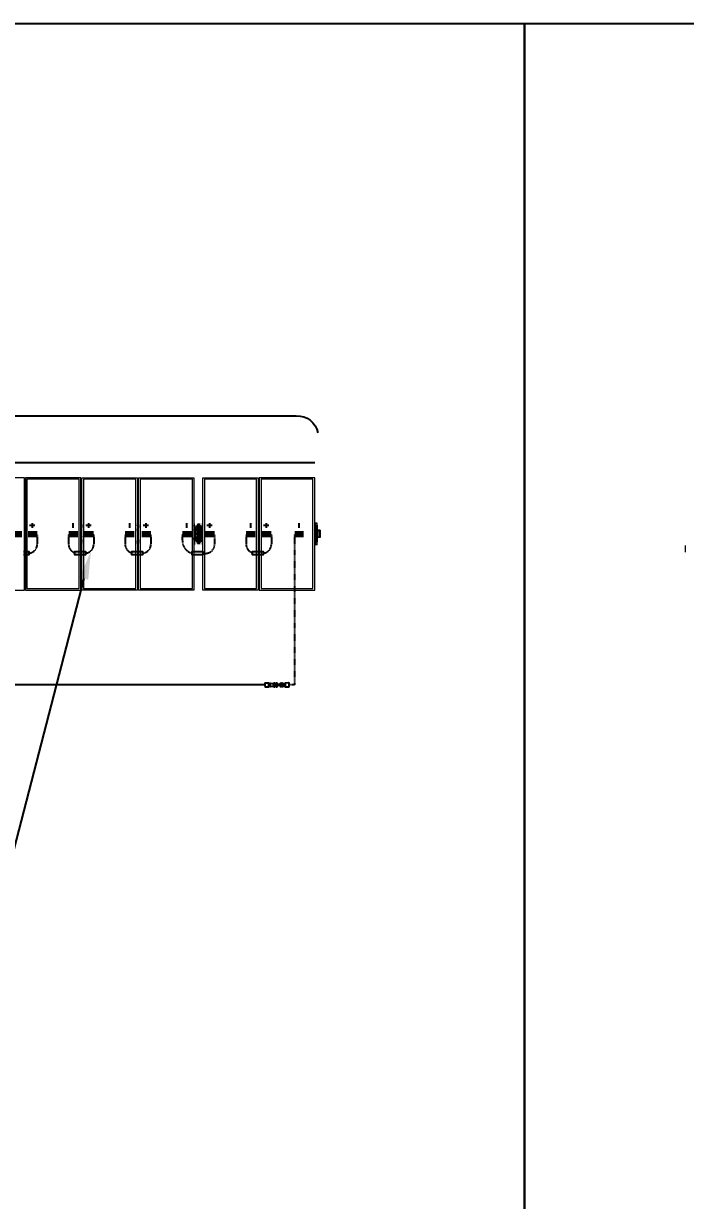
# Model space of a CAD drawing. Header units: feet. Extents: x -12372 to 90117, y -14865 to 4121.
# Drawn here: x 3699 to 4232, y 3173 to 4121 of the extents above; entities that cross this region are included whole.
import ezdxf
from ezdxf import colors
from ezdxf.entities.mleader import LeaderData, LeaderLine
from ezdxf.lldxf.tags import DXFTag
from ezdxf.math import Vec2, Vec3

# ---------------------------------------------------------------- set-up
doc = ezdxf.new("R2010")
doc.units = ezdxf.units.FT
doc.header["$MEASUREMENT"] = 0
doc.linetypes.add('HIDDEN', pattern=[0.375, 0.25, -0.125])
for name, color, linetype in [('E-DC HARNESS-NEG', 170, 'DC HARNESS CABLE'), ('E-HARN-COMP', 8, 'Continuous'), ('E-TRNK-CABL-NEG', 6, 'HIDDEN'), ('E-TRUNK-CABLE-POS', 6, 'HIDDEN'), ('G-ANNO-TEXT', 1, 'Continuous'), ('Polarity-Text', 7, 'Continuous')]:
    doc.layers.add(name, color=color, linetype=linetype)
doc.styles.add('NEI-A', font='arial.ttf')
doc.styles.get("Standard").update_dxf_attribs({"font": 'arial.ttf'})
tags = doc.linetypes.add('DC HARNESS CABLE', pattern='A,0.5,-0.2,["DH",Standard,S=0.1,R=0,X=-0.1,Y=-0.05],-0.2', length=0.9).pattern_tags.tags
tags[6] = DXFTag(74, 10)

# ---------------------------------------------------------------- blocks, each defined once
blk = doc.blocks.new('A$C4742fff2')
at = {"lineweight": 5}
for points in [[(18.2809, 0), (18.5126, 0), (18.5126, 0.4666), (18.2809, 0.4666)], [(18.5159, 0), (18.7459, 0), (18.7459, 0.4666), (18.5159, 0.4666)], [(18.7392, 0.0067), (18.7392, 0.46), (18.5226, 0.46), (18.5226, 0.0067)], [(18.9809, 0), (18.7509, 0), (18.7509, 0.4666), (18.9809, 0.4666)], [(18.9742, 0.0067), (18.9742, 0.46), (18.7576, 0.46), (18.7576, 0.0067)], [(19.2159, 0.4666), (19.2159, 0), (18.9859, 0), (18.9859, 0.4666)], [(19.2092, 0.46), (18.9926, 0.46), (18.9926, 0.0067), (19.2092, 0.0067)], [(19.2525, 0.4666), (19.4825, 0.4666), (19.4825, 0), (19.2525, 0)], [(19.2592, 0.46), (19.2592, 0.0067), (19.4759, 0.0067), (19.4759, 0.46)], [(19.7175, 0.4666), (19.4859, 0.4666), (19.4859, 0), (19.7175, 0)], [(19.4942, 0.46), (19.4942, 0.0067), (19.7092, 0.0067), (19.7092, 0.46)], [(19.2192, 0.25), (19.2176, 0.2483), (19.2192, 0.2467), (19.2209, 0.2483)], [(19.2209, 0.2483), (19.2192, 0.2483)], [(19.2209, 0.2483), (19.2192, 0.2483)], [(19.2209, 0.2467), (19.2209, 0.2483), (19.2209, 0.2467), (19.2192, 0.2467)], [(19.2276, 0.2683), (19.2309, 0.2683), (19.2309, 0.26), (19.2276, 0.26)], [(19.2276, 0.2567), (19.2276, 0.2517), (19.2292, 0.2517), (19.2292, 0.25), (19.2292, 0.255)], [(19.2292, 0.2483), (19.2309, 0.2483)], [(19.2292, 0.2483), (19.2309, 0.2483)], [(19.2309, 0.2717), (19.2326, 0.2717), (19.2309, 0.2733), (19.2326, 0.2733), (19.2309, 0.2733)], [(19.2342, 0.2483), (19.2342, 0.2183), (19.2309, 0.2183), (19.2309, 0.2483)], [(19.2359, 0.2683), (19.2359, 0.2483), (19.2342, 0.2483), (19.2342, 0.2683)], [(19.2359, 0.2183), (19.2359, 0.2483), (19.2392, 0.2483), (19.2392, 0.2183)], [(19.2409, 0.2733), (19.2392, 0.2733), (19.2376, 0.2717), (19.2392, 0.2717), (19.2392, 0.2733)], [(19.2392, 0.2483), (19.2409, 0.2483), (19.2426, 0.2483), (19.2442, 0.2483)], [(19.2426, 0.2683), (19.2426, 0.26), (19.2409, 0.26), (19.2409, 0.2683)], [(19.2426, 0.2517), (19.2409, 0.25), (19.2409, 0.255), (19.2426, 0.2567)], [(19.2426, 0.2483), (19.2409, 0.2483)], [(19.2476, 0.25), (19.2459, 0.2483), (19.2476, 0.2467), (19.2492, 0.2483)], [(19.2492, 0.2483), (19.2476, 0.2483)], [(19.2492, 0.2483), (19.2476, 0.2483)], [(19.7242, 0.25), (19.7225, 0.25)], [(18.5142, 0.235), (18.5126, 0.235), (18.5126, 0.2317), (18.5159, 0.2317), (18.5159, 0.2333), (18.5159, 0.235)], [(18.7492, 0.235), (18.7476, 0.235), (18.7476, 0.2317), (18.7509, 0.2317), (18.7509, 0.2333), (18.7509, 0.235)], [(18.9842, 0.235), (18.9826, 0.235), (18.9826, 0.2317), (18.9842, 0.2317), (18.9859, 0.2333), (18.9859, 0.235)], [(19.2176, 0.2317), (19.2159, 0.2317)], [(19.2192, 0.2217), (19.2176, 0.22), (19.2192, 0.2183), (19.2209, 0.22)], [(19.2359, 0.1967), (19.2342, 0.1967)], [(19.2376, 0.1967), (19.2359, 0.1967)], [(19.2392, 0.2267), (19.2392, 0.23)], [(19.2426, 0.2083), (19.2426, 0.21), (19.2426, 0.2117), (19.2409, 0.2117), (19.2409, 0.2083)], [(19.2476, 0.2217), (19.2459, 0.22), (19.2476, 0.2183), (19.2492, 0.22)], [(19.2525, 0.2117), (19.2509, 0.2117), (19.2492, 0.2133), (19.2492, 0.215), (19.2509, 0.215), (19.2509, 0.2133)], [(19.2525, 0.2317), (19.2509, 0.2317)], [(19.7225, 0.2217), (19.7209, 0.2217)], [(19.7225, 0.2217), (19.7209, 0.2217)], [(19.7259, 0.2317), (19.7242, 0.2317), (19.7242, 0.2217), (19.7259, 0.2217)]]:
    blk.add_lwpolyline(points, close=True, dxfattribs=at)
for points in [[(18.5159, 0.2783), (18.5126, 0.2783)], [(18.5142, 0.255), (18.5126, 0.255), (18.5126, 0.265), (18.5142, 0.275), (18.5159, 0.275), (18.5142, 0.275), (18.5142, 0.2733), (18.5126, 0.2717), (18.5126, 0.27)], [(18.5142, 0.2483), (18.5126, 0.2483), (18.5126, 0.255)], [(18.5159, 0.2483), (18.5126, 0.2483)], [(18.5159, 0.2467), (18.5126, 0.2467), (18.5142, 0.2467)], [(18.5126, 0.2467), (18.5126, 0.245), (18.5159, 0.245)], [(18.5142, 0.27), (18.5142, 0.2733)], [(18.7509, 0.2783), (18.7459, 0.2783)], [(18.7459, 0.255), (18.7476, 0.255), (18.7476, 0.265), (18.7492, 0.275)], [(18.7492, 0.2483), (18.7476, 0.2483), (18.7459, 0.2483), (18.7476, 0.25), (18.7476, 0.255)], [(18.7509, 0.2483), (18.7459, 0.2483)], [(18.7509, 0.2467), (18.7476, 0.2467), (18.7459, 0.2467)], [(18.7509, 0.245), (18.7476, 0.245), (18.7459, 0.245)], [(18.7476, 0.27), (18.7476, 0.2733), (18.7492, 0.275), (18.7509, 0.275)], [(18.7476, 0.245), (18.7476, 0.2467)], [(18.7492, 0.27), (18.7492, 0.2733)], [(18.9859, 0.2783), (18.9809, 0.2783)], [(18.9826, 0.255), (18.9809, 0.255), (18.9826, 0.2567), (18.9826, 0.265), (18.9842, 0.275), (18.9859, 0.275), (18.9842, 0.275), (18.9826, 0.275), (18.9826, 0.2717), (18.9809, 0.27)], [(18.9826, 0.2483), (18.9809, 0.2483), (18.9809, 0.255)], [(18.9859, 0.2483), (18.9809, 0.2483)], [(18.9859, 0.2467), (18.9809, 0.2467), (18.9826, 0.2467)], [(18.9859, 0.245), (18.9826, 0.245), (18.9809, 0.245), (18.9809, 0.2467)], [(18.9842, 0.27), (18.9842, 0.2733)], [(19.2142, 0.255), (19.2142, 0.255)], [(19.2176, 0.265), (19.2159, 0.2667), (19.2176, 0.2667), (19.2176, 0.27), (19.2176, 0.2767), (19.2159, 0.2767)], [(19.2392, 0.2483), (19.2392, 0.2683), (19.2359, 0.2683), (19.2359, 0.2483), (19.2359, 0.2183), (19.2342, 0.2183), (19.2342, 0.1983), (19.2309, 0.1983), (19.2309, 0.2183), (19.2292, 0.2183), (19.2309, 0.2183), (19.2292, 0.2183), (19.2309, 0.2183), (19.2292, 0.2183), (19.2292, 0.22), (19.2309, 0.22), (19.2226, 0.22), (19.2209, 0.22), (19.2192, 0.22), (19.2192, 0.2183), (19.2209, 0.2183), (19.2209, 0.22), (19.2192, 0.22), (19.2209, 0.22), (19.2192, 0.22), (19.2209, 0.22), (19.2192, 0.22), (19.2209, 0.22), (19.2192, 0.22), (19.2209, 0.22), (19.2192, 0.22), (19.2192, 0.2217), (19.2209, 0.22), (19.2209, 0.2183), (19.2192, 0.2183), (19.2176, 0.2183), (19.2176, 0.22), (19.2159, 0.22)], [(19.2176, 0.25), (19.2176, 0.2517), (19.2176, 0.255), (19.2209, 0.255), (19.2159, 0.265), (19.2176, 0.265), (19.2176, 0.2667), (19.2226, 0.2567), (19.2209, 0.255), (19.2226, 0.255), (19.2226, 0.2517), (19.2209, 0.2517), (19.2209, 0.255), (19.2226, 0.255), (19.2242, 0.255), (19.2242, 0.2533), (19.2259, 0.2517), (19.2276, 0.2517), (19.2292, 0.25), (19.2276, 0.2517), (19.2292, 0.25), (19.2292, 0.2517)], [(19.2159, 0.2567), (19.2159, 0.255), (19.2159, 0.2533), (19.2176, 0.2517), (19.2209, 0.2517), (19.2226, 0.2517), (19.2226, 0.215), (19.2209, 0.215), (19.2176, 0.215), (19.2176, 0.2117), (19.2209, 0.2117), (19.2159, 0.2017), (19.2176, 0.2017), (19.2176, 0.2), (19.2192, 0.2), (19.2192, 0.2033)], [(19.2176, 0.255), (19.2159, 0.255)], [(19.2159, 0.25), (19.2159, 0.2517)], [(19.2226, 0.2483), (19.2209, 0.2483), (19.2192, 0.2483), (19.2192, 0.2467), (19.2176, 0.2467), (19.2159, 0.2467)], [(19.2159, 0.2467), (19.2176, 0.2467), (19.2159, 0.2467)], [(19.2176, 0.27), (19.2176, 0.27)], [(19.2209, 0.2667), (19.2192, 0.2667), (19.2192, 0.2633), (19.2192, 0.265), (19.2192, 0.2683), (19.2176, 0.2683)], [(19.2176, 0.25), (19.2176, 0.2483)], [(19.2176, 0.25), (19.2176, 0.25)], [(19.2192, 0.25), (19.2176, 0.25)], [(19.2192, 0.2167), (19.2176, 0.2167), (19.2176, 0.25), (19.2192, 0.25)], [(19.2176, 0.2483), (19.2176, 0.2467)], [(19.2176, 0.2483), (19.2176, 0.2483)], [(19.2176, 0.2467), (19.2176, 0.2467)], [(19.2192, 0.2633), (19.2259, 0.2583)], [(19.2192, 0.2483), (19.2192, 0.25), (19.2209, 0.2483)], [(19.2192, 0.25), (19.2192, 0.25)], [(19.2209, 0.25), (19.2192, 0.25)], [(19.2192, 0.2483), (19.2209, 0.2483)], [(19.2192, 0.2483), (19.2209, 0.2483)], [(19.2192, 0.2483), (19.2209, 0.2483)], [(19.2192, 0.2483), (19.2209, 0.2483)], [(19.2192, 0.2483), (19.2209, 0.2483)], [(19.2192, 0.2467), (19.2192, 0.2467)], [(19.2209, 0.26), (19.2259, 0.255)], [(19.2209, 0.25), (19.2209, 0.25)], [(19.2209, 0.2483), (19.2209, 0.25)], [(19.2209, 0.2483), (19.2209, 0.2483)], [(19.2209, 0.2467), (19.2209, 0.2467)], [(19.2259, 0.2533), (19.2226, 0.2567), (19.2226, 0.255)], [(19.2309, 0.2467), (19.2226, 0.2467)], [(19.2276, 0.2683), (19.2259, 0.2617), (19.2259, 0.2517), (19.2276, 0.2517), (19.2276, 0.2533)], [(19.2259, 0.2617), (19.2259, 0.2517)], [(19.2276, 0.2617), (19.2276, 0.2617)], [(19.2276, 0.2583), (19.2276, 0.26)], [(19.2292, 0.2683), (19.2292, 0.2683)], [(19.2292, 0.2567), (19.2292, 0.26)], [(19.2292, 0.2483), (19.2309, 0.2483)], [(19.2292, 0.2483), (19.2309, 0.2483)], [(19.2392, 0.2733), (19.2326, 0.2733), (19.2309, 0.2733), (19.2309, 0.2717), (19.2309, 0.2683), (19.2326, 0.2683)], [(19.2309, 0.2617), (19.2309, 0.2717), (19.2326, 0.2717), (19.2342, 0.2717), (19.2326, 0.2717), (19.2342, 0.2717), (19.2359, 0.2717), (19.2376, 0.2717), (19.2359, 0.2717)], [(19.2342, 0.2717), (19.2326, 0.2717), (19.2342, 0.2717), (19.2342, 0.2683), (19.2309, 0.2683), (19.2309, 0.2483)], [(19.2309, 0.2717), (19.2309, 0.27), (19.2326, 0.27)], [(19.2309, 0.2633), (19.2326, 0.2633)], [(19.2309, 0.2367), (19.2326, 0.2367), (19.2309, 0.2367), (19.2326, 0.2367), (19.2309, 0.2367), (19.2309, 0.24), (19.2309, 0.2617), (19.2326, 0.2617)], [(19.2376, 0.2683), (19.2359, 0.2683), (19.2359, 0.27), (19.2342, 0.27), (19.2359, 0.27), (19.2376, 0.27), (19.2359, 0.27), (19.2376, 0.27), (19.2359, 0.27)], [(19.2359, 0.2683), (19.2359, 0.2717), (19.2376, 0.2717), (19.2392, 0.2717), (19.2392, 0.27), (19.2409, 0.27)], [(19.2359, 0.2483), (19.2376, 0.2483)], [(19.2409, 0.2733), (19.2392, 0.2733), (19.2392, 0.2717), (19.2409, 0.2717)], [(19.2392, 0.2617), (19.2392, 0.2717), (19.2392, 0.27), (19.2392, 0.2683), (19.2409, 0.2683)], [(19.2392, 0.2633), (19.2409, 0.2633)], [(19.2392, 0.2367), (19.2409, 0.2367), (19.2392, 0.2367), (19.2409, 0.2367), (19.2392, 0.2367), (19.2392, 0.24), (19.2392, 0.2617), (19.2409, 0.2617)], [(19.2442, 0.2467), (19.2392, 0.2467)], [(19.2409, 0.26), (19.2409, 0.2567)], [(19.2409, 0.2517), (19.2409, 0.25), (19.2426, 0.2517), (19.2409, 0.25), (19.2426, 0.2517)], [(19.2426, 0.2467), (19.2409, 0.245)], [(19.2426, 0.2683), (19.2426, 0.2683)], [(19.2426, 0.2683), (19.2442, 0.2617), (19.2442, 0.2517), (19.2442, 0.2533)], [(19.2426, 0.2617), (19.2426, 0.2617)], [(19.2426, 0.26), (19.2426, 0.2583)], [(19.2442, 0.2617), (19.2442, 0.2517), (19.2459, 0.2517)], [(19.2525, 0.19), (19.2509, 0.19), (19.2509, 0.1967), (19.2509, 0.2), (19.2525, 0.2), (19.2509, 0.2017), (19.2492, 0.2), (19.2459, 0.21), (19.2459, 0.2117), (19.2476, 0.2117), (19.2459, 0.2117), (19.2459, 0.215), (19.2492, 0.215), (19.2492, 0.2167), (19.2509, 0.2167), (19.2509, 0.25), (19.2492, 0.25), (19.2492, 0.2517), (19.2509, 0.2517), (19.2509, 0.255), (19.2525, 0.255), (19.2509, 0.255), (19.2492, 0.255), (19.2492, 0.2517), (19.2459, 0.2517), (19.2459, 0.255), (19.2442, 0.255), (19.2442, 0.2517), (19.2459, 0.2517), (19.2442, 0.2517), (19.2442, 0.215), (19.2459, 0.215), (19.2442, 0.215), (19.2442, 0.205)], [(19.2442, 0.2517), (19.2442, 0.2517)], [(19.2459, 0.2567), (19.2459, 0.255), (19.2476, 0.255), (19.2459, 0.255), (19.2459, 0.2567), (19.2492, 0.2667), (19.2509, 0.2667), (19.2509, 0.265), (19.2525, 0.2667), (19.2509, 0.2667), (19.2509, 0.2683), (19.2509, 0.27), (19.2509, 0.2767), (19.2525, 0.2767)], [(19.2459, 0.2517), (19.2459, 0.2517)], [(19.2459, 0.25), (19.2459, 0.2483)], [(19.2459, 0.25), (19.2459, 0.25)], [(19.2476, 0.25), (19.2459, 0.25)], [(19.2476, 0.2483), (19.2459, 0.2483)], [(19.2476, 0.2467), (19.2459, 0.2467), (19.2459, 0.2483)], [(19.2459, 0.2483), (19.2459, 0.2467)], [(19.2459, 0.2483), (19.2459, 0.2483)], [(19.2459, 0.2467), (19.2476, 0.2467)], [(19.2459, 0.2467), (19.2459, 0.2467)], [(19.2509, 0.2567), (19.2509, 0.255), (19.2476, 0.255), (19.2509, 0.265)], [(19.2492, 0.2483), (19.2492, 0.2467), (19.2476, 0.2467), (19.2492, 0.2467), (19.2492, 0.2483), (19.2476, 0.25), (19.2476, 0.2483)], [(19.2492, 0.25), (19.2476, 0.25)], [(19.2476, 0.25), (19.2476, 0.25)], [(19.2476, 0.2483), (19.2492, 0.2483)], [(19.2476, 0.2483), (19.2492, 0.2483)], [(19.2476, 0.2483), (19.2492, 0.2483)], [(19.2476, 0.2483), (19.2492, 0.2483)], [(19.2476, 0.2483), (19.2492, 0.2483)], [(19.2476, 0.2467), (19.2476, 0.2467)], [(19.2492, 0.25), (19.2492, 0.25)], [(19.2492, 0.2483), (19.2492, 0.25)], [(19.2492, 0.2483), (19.2509, 0.2483)], [(19.2492, 0.2483), (19.2492, 0.2483)], [(19.2492, 0.2467), (19.2492, 0.2467)], [(19.2509, 0.27), (19.2509, 0.27)], [(19.2509, 0.2667), (19.2509, 0.2667)], [(19.2509, 0.2517), (19.2509, 0.25)], [(19.2525, 0.2467), (19.2509, 0.2467)], [(19.2525, 0.255), (19.2525, 0.255)], [(19.7275, 0.2767), (19.7275, 0.2783), (19.7175, 0.2783)], [(19.7175, 0.2733), (19.7175, 0.275), (19.7192, 0.275)], [(19.7175, 0.275), (19.7209, 0.255), (19.7192, 0.2717)], [(19.7175, 0.245), (19.7192, 0.245), (19.7209, 0.245), (19.7209, 0.255), (19.7225, 0.25), (19.7225, 0.2483), (19.7242, 0.2467), (19.7242, 0.235), (19.7259, 0.235), (19.7242, 0.235), (19.7242, 0.2317), (19.7225, 0.2317), (19.7225, 0.235), (19.7192, 0.2433)], [(19.7209, 0.255), (19.7209, 0.2483), (19.7192, 0.2483), (19.7175, 0.2483)], [(19.7209, 0.2467), (19.7192, 0.2467), (19.7175, 0.2467)], [(19.7192, 0.2683), (19.7192, 0.27), (19.7192, 0.2717), (19.7209, 0.2717), (19.7225, 0.27), (19.7275, 0.27), (19.7275, 0.2767), (19.7292, 0.2767)], [(19.7275, 0.27), (19.7275, 0.2667), (19.7225, 0.2667), (19.7209, 0.2667), (19.7209, 0.27), (19.7192, 0.2733), (19.7192, 0.27), (19.7225, 0.27)], [(19.7192, 0.2467), (19.7192, 0.245)], [(19.7209, 0.2667), (19.7225, 0.25), (19.7242, 0.25), (19.7225, 0.2667)], [(19.7275, 0.2667), (19.7275, 0.25), (19.7242, 0.25), (19.7259, 0.2483), (19.7259, 0.2467), (19.7242, 0.2467), (19.7259, 0.2467), (19.7242, 0.2467), (19.7209, 0.245), (19.7225, 0.245), (19.7209, 0.245), (19.7225, 0.245), (19.7209, 0.245), (19.7225, 0.245), (19.7209, 0.245), (19.7209, 0.2483), (19.7225, 0.2483)], [(19.7209, 0.2433), (19.7242, 0.235), (19.7242, 0.2317), (19.7259, 0.2317), (19.7259, 0.235), (19.7259, 0.2467)], [(19.7259, 0.275), (19.7242, 0.275)], [(19.7259, 0.2733), (19.7242, 0.2733), (19.7259, 0.2733), (19.7275, 0.2733)], [(19.7275, 0.2467), (19.7259, 0.2467), (19.7275, 0.2467), (19.7275, 0.25)], [(19.7309, 0.2467), (19.7325, 0.2467), (19.7342, 0.2467), (19.7342, 0.245), (19.7342, 0.2467), (19.7342, 0.245), (19.7359, 0.245), (19.7359, 0.2433), (19.7359, 0.245), (19.7342, 0.2467), (19.7325, 0.2467), (19.7309, 0.2467), (19.7325, 0.2467), (19.7309, 0.2467), (19.7275, 0.2467), (19.7275, 0.245), (19.7292, 0.245)], [(19.7292, 0.2217), (19.7275, 0.2217), (19.7275, 0.2233), (19.7292, 0.2233), (19.7292, 0.225), (19.7292, 0.2433), (19.7275, 0.2433), (19.7275, 0.245), (19.7275, 0.22), (19.7275, 0.2167)], [(19.7392, 0.2483), (19.7342, 0.2483), (19.7309, 0.2483), (19.7292, 0.2483), (19.7309, 0.2467), (19.7325, 0.2467), (19.7309, 0.2467), (19.7292, 0.2467), (19.7292, 0.2483)], [(19.7325, 0.245), (19.7325, 0.245)], [(19.7342, 0.245), (19.7359, 0.245)], [(19.7392, 0.22), (19.7392, 0.2467), (19.7409, 0.2467)], [(18.5159, 0.2233), (18.5159, 0.2217), (18.5126, 0.2217), (18.5126, 0.2233), (18.5126, 0.22), (18.5126, 0.2183)], [(18.5159, 0.22), (18.5126, 0.22), (18.5142, 0.22)], [(18.5159, 0.2183), (18.5126, 0.2183), (18.5126, 0.2117), (18.5142, 0.2017), (18.5142, 0.1933), (18.5159, 0.1933)], [(18.5126, 0.1983), (18.5126, 0.195), (18.5142, 0.1933), (18.5142, 0.1917), (18.5142, 0.1933), (18.5142, 0.1967)], [(18.7509, 0.2233), (18.7509, 0.2217), (18.7476, 0.2217), (18.7476, 0.2233), (18.7459, 0.2233)], [(18.7476, 0.2117), (18.7476, 0.2167), (18.7459, 0.2183), (18.7459, 0.22), (18.7476, 0.22), (18.7509, 0.22)], [(18.7509, 0.2183), (18.7476, 0.2183), (18.7459, 0.2183)], [(18.7459, 0.2117), (18.7476, 0.2117), (18.7476, 0.2017), (18.7492, 0.195), (18.7492, 0.1933), (18.7509, 0.1933)], [(18.7476, 0.22), (18.7476, 0.2233), (18.7492, 0.2233)], [(18.7476, 0.1983), (18.7476, 0.1933), (18.7492, 0.1933), (18.7492, 0.1917), (18.7492, 0.1933), (18.7492, 0.1967)], [(18.9859, 0.2233), (18.9842, 0.2217), (18.9826, 0.2217), (18.9826, 0.2233), (18.9809, 0.2233), (18.9809, 0.22), (18.9809, 0.2183), (18.9809, 0.2117), (18.9826, 0.2017), (18.9826, 0.195), (18.9842, 0.1933), (18.9859, 0.1933)], [(18.9859, 0.22), (18.9809, 0.22), (18.9826, 0.22)], [(18.9809, 0.2183), (18.9859, 0.2183)], [(18.9809, 0.1983), (18.9826, 0.195), (18.9826, 0.1933), (18.9842, 0.1933), (18.9842, 0.1917), (18.9859, 0.1917)], [(18.9842, 0.1967), (18.9842, 0.1933), (18.9842, 0.1917)], [(19.2142, 0.2117), (19.2142, 0.2117)], [(19.2176, 0.2367), (19.2159, 0.2367)], [(19.2176, 0.235), (19.2159, 0.235)], [(19.2176, 0.22), (19.2159, 0.22), (19.2176, 0.22)], [(19.2176, 0.2117), (19.2159, 0.2117), (19.2159, 0.215), (19.2176, 0.215), (19.2176, 0.2167)], [(19.2159, 0.215), (19.2159, 0.2167)], [(19.2159, 0.21), (19.2159, 0.2117)], [(19.2176, 0.2017), (19.2159, 0.2), (19.2176, 0.2), (19.2176, 0.1983), (19.2176, 0.1967), (19.2176, 0.19), (19.2159, 0.19)], [(19.2209, 0.22), (19.2209, 0.2217), (19.2192, 0.2217), (19.2176, 0.2217), (19.2176, 0.22)], [(19.2176, 0.2217), (19.2176, 0.2217)], [(19.2176, 0.22), (19.2176, 0.22)], [(19.2176, 0.2183), (19.2176, 0.2183)], [(19.2176, 0.2), (19.2226, 0.21), (19.2226, 0.2117), (19.2209, 0.2117), (19.2209, 0.215), (19.2226, 0.215), (19.2226, 0.2117)], [(19.2176, 0.2), (19.2176, 0.2)], [(19.2176, 0.1967), (19.2176, 0.1967)], [(19.2192, 0.2217), (19.2192, 0.2217)], [(19.2192, 0.2183), (19.2192, 0.2183)], [(19.2192, 0.205), (19.2259, 0.2083)], [(19.2209, 0.2017), (19.2192, 0.2017), (19.2192, 0.2033), (19.2192, 0.2017)], [(19.2209, 0.2217), (19.2209, 0.2217)], [(19.2209, 0.22), (19.2209, 0.22)], [(19.2209, 0.2183), (19.2209, 0.2183)], [(19.2226, 0.21), (19.2226, 0.2117), (19.2209, 0.2117), (19.2226, 0.2117), (19.2259, 0.215), (19.2242, 0.2133), (19.2226, 0.2133)], [(19.2209, 0.215), (19.2209, 0.215)], [(19.2209, 0.2083), (19.2259, 0.2117)], [(19.2309, 0.2383), (19.2309, 0.24), (19.2309, 0.2367), (19.2226, 0.2367)], [(19.2226, 0.235), (19.2242, 0.235), (19.2242, 0.2317), (19.2226, 0.2317), (19.2309, 0.2317), (19.2309, 0.23), (19.2326, 0.23), (19.2309, 0.23), (19.2309, 0.2267), (19.2309, 0.23), (19.2309, 0.2317)], [(19.2226, 0.215), (19.2226, 0.215)], [(19.2276, 0.2133), (19.2276, 0.215), (19.2259, 0.215), (19.2259, 0.205), (19.2276, 0.2), (19.2276, 0.2083)], [(19.2259, 0.205), (19.2259, 0.215)], [(19.2276, 0.21), (19.2276, 0.215), (19.2276, 0.2167), (19.2292, 0.2167), (19.2292, 0.2117)], [(19.2292, 0.215), (19.2292, 0.2167), (19.2276, 0.215), (19.2292, 0.2167), (19.2276, 0.215)], [(19.2292, 0.2083), (19.2292, 0.2117), (19.2276, 0.2117), (19.2276, 0.21), (19.2276, 0.2083), (19.2309, 0.2083), (19.2309, 0.1983), (19.2276, 0.1983)], [(19.2276, 0.205), (19.2276, 0.205)], [(19.2292, 0.2), (19.2292, 0.2)], [(19.2309, 0.2283), (19.2309, 0.2267), (19.2309, 0.205), (19.2326, 0.205)], [(19.2309, 0.205), (19.2309, 0.1967), (19.2309, 0.195), (19.2309, 0.1967), (19.2326, 0.1967), (19.2326, 0.195), (19.2326, 0.1967), (19.2342, 0.1967), (19.2326, 0.1967), (19.2326, 0.195), (19.2342, 0.195)], [(19.2309, 0.2033), (19.2326, 0.2033)], [(19.2326, 0.1983), (19.2309, 0.1983), (19.2309, 0.1967), (19.2309, 0.195), (19.2309, 0.1933), (19.2309, 0.195), (19.2326, 0.195), (19.2309, 0.195), (19.2309, 0.1933), (19.2326, 0.1933), (19.2309, 0.1933), (19.2376, 0.1933), (19.2392, 0.1933)], [(19.2376, 0.1983), (19.2359, 0.1983), (19.2359, 0.2183), (19.2359, 0.2), (19.2342, 0.2)], [(19.2376, 0.2), (19.2359, 0.2), (19.2359, 0.1967), (19.2342, 0.1967)], [(19.2342, 0.1967), (19.2342, 0.1983)], [(19.2342, 0.1967), (19.2359, 0.1967)], [(19.2359, 0.1967), (19.2376, 0.1967), (19.2359, 0.1967), (19.2359, 0.1983), (19.2392, 0.1983), (19.2392, 0.2183)], [(19.2359, 0.1967), (19.2376, 0.1967), (19.2376, 0.195)], [(19.2392, 0.205), (19.2392, 0.1967), (19.2392, 0.195), (19.2392, 0.1933), (19.2392, 0.195), (19.2376, 0.195), (19.2392, 0.195), (19.2392, 0.1933), (19.2409, 0.1933)], [(19.2409, 0.1983), (19.2392, 0.1983), (19.2392, 0.195), (19.2376, 0.195), (19.2392, 0.195), (19.2392, 0.1967), (19.2409, 0.1967)], [(19.2376, 0.1967), (19.2376, 0.195)], [(19.2376, 0.1967), (19.2376, 0.195)], [(19.2442, 0.2367), (19.2392, 0.2367), (19.2392, 0.24), (19.2392, 0.2383)], [(19.2392, 0.2317), (19.2392, 0.23), (19.2409, 0.23), (19.2392, 0.23), (19.2392, 0.2317), (19.2442, 0.2317), (19.2442, 0.235), (19.2459, 0.235)], [(19.2392, 0.2283), (19.2392, 0.2267), (19.2392, 0.205), (19.2409, 0.205)], [(19.2392, 0.22), (19.2442, 0.22), (19.2426, 0.22), (19.2409, 0.2217)], [(19.2442, 0.2183), (19.2392, 0.2183), (19.2409, 0.2183), (19.2426, 0.2183), (19.2409, 0.2183), (19.2426, 0.2183)], [(19.2392, 0.2033), (19.2409, 0.2033)], [(19.2409, 0.2117), (19.2409, 0.2167), (19.2426, 0.2167), (19.2426, 0.21)], [(19.2426, 0.215), (19.2409, 0.2167), (19.2426, 0.215), (19.2409, 0.2167), (19.2409, 0.215)], [(19.2426, 0.1983), (19.2409, 0.1983), (19.2409, 0.2083)], [(19.2426, 0.2083), (19.2426, 0.2), (19.2442, 0.205), (19.2442, 0.215), (19.2442, 0.2133)], [(19.2426, 0.205), (19.2426, 0.205)], [(19.2476, 0.2117), (19.2459, 0.2117), (19.2442, 0.2117), (19.2442, 0.215), (19.2459, 0.215)], [(19.2442, 0.215), (19.2442, 0.215)], [(19.2476, 0.22), (19.2492, 0.22), (19.2492, 0.2217), (19.2476, 0.2217), (19.2459, 0.2217), (19.2459, 0.22), (19.2459, 0.2183), (19.2476, 0.2183), (19.2492, 0.2183), (19.2492, 0.22), (19.2492, 0.2183), (19.2476, 0.2183), (19.2459, 0.2183), (19.2459, 0.22), (19.2476, 0.22), (19.2476, 0.2217), (19.2492, 0.22), (19.2476, 0.22), (19.2492, 0.22), (19.2476, 0.22), (19.2492, 0.22), (19.2476, 0.22), (19.2492, 0.22), (19.2476, 0.22), (19.2492, 0.22), (19.2509, 0.22), (19.2525, 0.22)], [(19.2459, 0.2217), (19.2459, 0.2217)], [(19.2459, 0.22), (19.2459, 0.22)], [(19.2459, 0.2183), (19.2459, 0.2183)], [(19.2459, 0.215), (19.2459, 0.215)], [(19.2459, 0.21), (19.2459, 0.2117)], [(19.2476, 0.2217), (19.2476, 0.2217)], [(19.2476, 0.2183), (19.2476, 0.2183)], [(19.2509, 0.2017), (19.2476, 0.2117), (19.2509, 0.2117), (19.2509, 0.21)], [(19.2492, 0.2217), (19.2492, 0.2217)], [(19.2492, 0.22), (19.2492, 0.22)], [(19.2492, 0.2183), (19.2492, 0.2183)], [(19.2525, 0.2367), (19.2509, 0.2367)], [(19.2525, 0.235), (19.2509, 0.235)], [(19.2509, 0.2167), (19.2509, 0.215)], [(19.2509, 0.2), (19.2509, 0.2)], [(19.2525, 0.2117), (19.2525, 0.2117)], [(19.7175, 0.2317), (19.7192, 0.2317), (19.7192, 0.235), (19.7175, 0.235), (19.7192, 0.235)], [(19.7192, 0.22), (19.7192, 0.2233), (19.7192, 0.2217), (19.7175, 0.2217)], [(19.7275, 0.1983), (19.7275, 0.2), (19.7225, 0.2), (19.7209, 0.2), (19.7225, 0.2167), (19.7242, 0.2167), (19.7225, 0.2167), (19.7209, 0.2117), (19.7209, 0.2183), (19.7209, 0.22), (19.7192, 0.22), (19.7175, 0.22)], [(19.7209, 0.2183), (19.7192, 0.2183), (19.7175, 0.2183)], [(19.7192, 0.195), (19.7209, 0.2117), (19.7175, 0.1933), (19.7192, 0.1933)], [(19.7225, 0.2317), (19.7192, 0.2233), (19.7209, 0.2233), (19.7225, 0.2233)], [(19.7209, 0.2233), (19.7192, 0.2217)], [(19.7192, 0.2), (19.7192, 0.1983), (19.7225, 0.1983)], [(19.7292, 0.19), (19.7275, 0.19), (19.7275, 0.1983), (19.7225, 0.1983), (19.7209, 0.195), (19.7192, 0.195), (19.7192, 0.1983)], [(19.7192, 0.1967), (19.7192, 0.1933), (19.7209, 0.1967)], [(19.7209, 0.22), (19.7209, 0.2217), (19.7209, 0.2233), (19.7242, 0.2317)], [(19.7209, 0.2217), (19.7209, 0.2233)], [(19.7209, 0.2117), (19.7209, 0.2217), (19.7242, 0.2217), (19.7242, 0.22)], [(19.7209, 0.2217), (19.7225, 0.2217)], [(19.7209, 0.2217), (19.7225, 0.2217)], [(19.7209, 0.1983), (19.7209, 0.2017)], [(19.7225, 0.2367), (19.7242, 0.2367)], [(19.7259, 0.2217), (19.7259, 0.22), (19.7242, 0.22), (19.7225, 0.2183), (19.7225, 0.2167), (19.7242, 0.2167), (19.7259, 0.2183), (19.7259, 0.22), (19.7275, 0.22), (19.7309, 0.22), (19.7292, 0.22), (19.7309, 0.22), (19.7325, 0.22), (19.7342, 0.22), (19.7342, 0.2217), (19.7359, 0.2217), (19.7342, 0.2217), (19.7325, 0.2217), (19.7325, 0.22), (19.7309, 0.22), (19.7325, 0.22), (19.7309, 0.22), (19.7325, 0.22), (19.7309, 0.22), (19.7292, 0.22), (19.7309, 0.22), (19.7342, 0.22), (19.7392, 0.22), (19.7409, 0.22)], [(19.7225, 0.2), (19.7242, 0.2167), (19.7275, 0.2167), (19.7275, 0.2)], [(19.7325, 0.2217), (19.7325, 0.2217)], [(19.7342, 0.2217), (19.7359, 0.2217), (19.7359, 0.2233), (19.7359, 0.2283), (19.7375, 0.2283)], [(19.7359, 0.2217), (19.7359, 0.2233), (19.7359, 0.2433), (19.7359, 0.2383)], [(19.7359, 0.2283), (19.7359, 0.2383), (19.7375, 0.2383)], [(18.5159, 0.19), (18.5126, 0.19)], [(18.7509, 0.19), (18.7459, 0.19)], [(18.7492, 0.1917), (18.7509, 0.1917)], [(18.9859, 0.19), (18.9809, 0.19)], [(19.2326, 0.195), (19.2326, 0.195)], [(19.7175, 0.1917), (19.7175, 0.1933), (19.7175, 0.1917), (19.7192, 0.1917)], [(19.7175, 0.19), (19.7275, 0.19)], [(19.7259, 0.1933), (19.7242, 0.1933), (19.7259, 0.1933)], [(19.7242, 0.1917), (19.7259, 0.1917)], [(19.7259, 0.1933), (19.7275, 0.1933)]]:
    blk.add_lwpolyline(points, dxfattribs=at)
at = {"color": 8, "lineweight": 5, "true_color": 0x808080}
for points in [[(18.5159, 0.2767), (18.5126, 0.2767)], [(18.5126, 0.2733), (18.5126, 0.275), (18.5142, 0.275), (18.5159, 0.26)], [(18.5126, 0.2633), (18.5126, 0.2717), (18.5142, 0.2717)], [(18.5126, 0.2667), (18.5126, 0.27), (18.5142, 0.27)], [(18.5159, 0.255), (18.5126, 0.255)], [(18.5142, 0.2733), (18.5142, 0.2733)], [(18.5159, 0.2717), (18.5159, 0.27), (18.5159, 0.2717), (18.5176, 0.2717)], [(18.7509, 0.2767), (18.7459, 0.2767)], [(18.7459, 0.2733), (18.7476, 0.275), (18.7492, 0.275), (18.7509, 0.26)], [(18.7459, 0.2717), (18.7476, 0.2717), (18.7476, 0.27), (18.7459, 0.2633)], [(18.7459, 0.27), (18.7476, 0.27), (18.7476, 0.2683), (18.7459, 0.2667)], [(18.7509, 0.255), (18.7476, 0.255)], [(18.7492, 0.2733), (18.7492, 0.2733)], [(18.7509, 0.2717), (18.7509, 0.27), (18.7509, 0.2717), (18.7526, 0.2717)], [(18.9859, 0.2767), (18.9809, 0.2767)], [(18.9809, 0.2733), (18.9809, 0.275), (18.9842, 0.275), (18.9859, 0.26)], [(18.9809, 0.2717), (18.9826, 0.2717), (18.9826, 0.27), (18.9809, 0.2633)], [(18.9809, 0.2667), (18.9809, 0.27)], [(18.9859, 0.255), (18.9809, 0.255)], [(18.9842, 0.2733), (18.9842, 0.2733)], [(18.9859, 0.2717), (18.9859, 0.27), (18.9859, 0.2717), (18.9876, 0.2717)], [(19.2176, 0.2667), (19.2159, 0.2667), (19.2159, 0.2683)], [(19.2159, 0.2583), (19.2159, 0.2567)], [(19.2159, 0.2583), (19.2159, 0.2583)], [(19.2192, 0.25), (19.2209, 0.25), (19.2209, 0.2517)], [(19.2192, 0.2467), (19.2192, 0.22)], [(19.2209, 0.2617), (19.2209, 0.26), (19.2226, 0.2583), (19.2242, 0.2567), (19.2259, 0.2567)], [(19.2209, 0.22), (19.2209, 0.2467)], [(19.2309, 0.255), (19.2292, 0.255)], [(19.2292, 0.25), (19.2309, 0.25)], [(19.2309, 0.2733), (19.2309, 0.2733)], [(19.2309, 0.2733), (19.2326, 0.2733)], [(19.2309, 0.2617), (19.2309, 0.27)], [(19.2309, 0.2633), (19.2309, 0.2383), (19.2309, 0.2367), (19.2326, 0.2367), (19.2309, 0.2367), (19.2326, 0.2367)], [(19.2309, 0.26), (19.2326, 0.26)], [(19.2326, 0.27), (19.2342, 0.27), (19.2326, 0.27), (19.2342, 0.27), (19.2359, 0.27), (19.2376, 0.27), (19.2392, 0.27), (19.2376, 0.27), (19.2392, 0.27), (19.2392, 0.2617)], [(19.2342, 0.2717), (19.2359, 0.2717), (19.2376, 0.2717)], [(19.2392, 0.2733), (19.2392, 0.2733)], [(19.2392, 0.2733), (19.2409, 0.2733)], [(19.2392, 0.2633), (19.2392, 0.2383), (19.2392, 0.2367), (19.2409, 0.2367), (19.2392, 0.2367), (19.2409, 0.2367)], [(19.2392, 0.26), (19.2409, 0.26)], [(19.2409, 0.255), (19.2392, 0.255)], [(19.2392, 0.25), (19.2409, 0.25)], [(19.2459, 0.2517), (19.2459, 0.25)], [(19.2459, 0.2467), (19.2459, 0.22)], [(19.2492, 0.25), (19.2509, 0.25)], [(19.2492, 0.22), (19.2492, 0.2467)], [(19.2509, 0.2567), (19.2525, 0.2583)], [(19.2525, 0.2667), (19.2525, 0.2683)], [(19.2525, 0.2583), (19.2525, 0.2583)], [(19.7275, 0.2767), (19.7175, 0.2767)], [(19.7175, 0.265), (19.7175, 0.275), (19.7192, 0.275)], [(19.7209, 0.255), (19.7175, 0.255)], [(19.7325, 0.2467), (19.7309, 0.2467)], [(19.7392, 0.2483), (19.7392, 0.22)], [(18.5126, 0.2117), (18.5159, 0.2117)], [(18.5126, 0.205), (18.5126, 0.195), (18.5142, 0.195)], [(18.5142, 0.1983), (18.5126, 0.1983), (18.5126, 0.2)], [(18.5159, 0.2083), (18.5142, 0.1933)], [(18.5159, 0.1983), (18.5159, 0.195), (18.5159, 0.1967)], [(18.7459, 0.195), (18.7476, 0.195), (18.7476, 0.1967), (18.7459, 0.205)], [(18.7459, 0.1983), (18.7476, 0.1983), (18.7459, 0.2)], [(18.7476, 0.2117), (18.7509, 0.2117)], [(18.7509, 0.2083), (18.7492, 0.1933)], [(18.7509, 0.1983), (18.7509, 0.195), (18.7509, 0.1967)], [(18.9809, 0.2117), (18.9859, 0.2117)], [(18.9809, 0.195), (18.9826, 0.195), (18.9826, 0.1967), (18.9809, 0.205)], [(18.9826, 0.1983), (18.9809, 0.1983), (18.9809, 0.2)], [(18.9859, 0.2083), (18.9842, 0.1933)], [(18.9859, 0.1983), (18.9859, 0.195), (18.9859, 0.1967)], [(19.2159, 0.21), (19.2176, 0.21)], [(19.2159, 0.21), (19.2159, 0.21)], [(19.2159, 0.2), (19.2176, 0.2)], [(19.2159, 0.1967), (19.2176, 0.1967), (19.2159, 0.1967)], [(19.2192, 0.2183), (19.2192, 0.2167)], [(19.2209, 0.215), (19.2209, 0.2183)], [(19.2259, 0.2117), (19.2242, 0.21), (19.2226, 0.2083), (19.2209, 0.2067), (19.2209, 0.205)], [(19.2309, 0.2167), (19.2292, 0.2167)], [(19.2292, 0.2117), (19.2309, 0.2117)], [(19.2309, 0.2033), (19.2309, 0.2283), (19.2309, 0.2317)], [(19.2309, 0.23), (19.2326, 0.23)], [(19.2309, 0.2083), (19.2326, 0.2083)], [(19.2309, 0.1967), (19.2309, 0.205)], [(19.2326, 0.1967), (19.2342, 0.1967)], [(19.2376, 0.1967), (19.2359, 0.1967), (19.2376, 0.1967)], [(19.2376, 0.1967), (19.2392, 0.1967), (19.2392, 0.205)], [(19.2392, 0.2033), (19.2392, 0.2317)], [(19.2392, 0.23), (19.2409, 0.23)], [(19.2409, 0.2167), (19.2392, 0.2167)], [(19.2392, 0.2117), (19.2409, 0.2117)], [(19.2409, 0.2083), (19.2392, 0.2083)], [(19.2459, 0.2183), (19.2459, 0.215)], [(19.2492, 0.2167), (19.2492, 0.2183)], [(19.2525, 0.21), (19.2509, 0.21)], [(19.2509, 0.1967), (19.2525, 0.1967), (19.2509, 0.1967)], [(19.2525, 0.21), (19.2525, 0.21)], [(19.7175, 0.2117), (19.7209, 0.2117)], [(19.7175, 0.1933), (19.7175, 0.2017)], [(19.7309, 0.22), (19.7325, 0.22)], [(18.5142, 0.1917), (18.5126, 0.1917), (18.5126, 0.1933)], [(18.5159, 0.19), (18.5126, 0.19)], [(18.5142, 0.1933), (18.5142, 0.1933)], [(18.7492, 0.1917), (18.7476, 0.1917), (18.7476, 0.1933), (18.7459, 0.1933)], [(18.7509, 0.19), (18.7459, 0.19)], [(18.7492, 0.1933), (18.7492, 0.1933)], [(18.9842, 0.1917), (18.9809, 0.1917), (18.9809, 0.1933)], [(18.9859, 0.19), (18.9809, 0.19)], [(18.9842, 0.1933), (18.9842, 0.1933)], [(19.2309, 0.195), (19.2309, 0.195)], [(19.2309, 0.195), (19.2309, 0.1933)], [(19.2392, 0.195), (19.2392, 0.195)], [(19.2392, 0.1933), (19.2392, 0.195)], [(19.7175, 0.1917), (19.7192, 0.1917)], [(19.7275, 0.19), (19.7175, 0.19)]]:
    blk.add_lwpolyline(points, dxfattribs=at)
for points in [[(19.2159, 0.27), (19.2176, 0.27)], [(19.2525, 0.27), (19.2509, 0.27)], [(19.2326, 0.23), (19.2309, 0.23)], [(19.2342, 0.1967), (19.2326, 0.1967)], [(19.2359, 0.1967), (19.2342, 0.1967)], [(19.2392, 0.1967), (19.2376, 0.1967)], [(19.2409, 0.23), (19.2392, 0.23)], [(19.2542, 0.2), (19.2525, 0.2)]]:
    blk.add_lwpolyline(points, close=True, dxfattribs=at)
blk = doc.blocks.new('A$C47dfd34d')
at = {"lineweight": 5}
blk.add_lwpolyline([(0, 0.22), (0, 0.1933)], dxfattribs=at)
blk = doc.blocks.new('A$C2C7A52CE')
at = {"layer": 'E-HARN-COMP'}
for p, q in [((-0.496, 0.086, 0.079), (-0.494, 0.085, 0.079)), ((-0.496, -0.086, 0.079), (-0.494, -0.085, 0.079))]:
    blk.add_line(p, q, dxfattribs=at)
for points, elevation in [([(-0.634, -0.1), (-0.636, -0.098), (-0.636, 0.098), (-0.634, 0.1), (-0.576, 0.1), (-0.573, 0.097), (-0.573, -0.097), (-0.576, -0.1), (-0.634, -0.1)], -0.033), ([(-0.634, 0.031), (-0.629, 0.031), (-0.629, 0.022), (-0.598, 0.022)], 0.079), ([(-0.573, 0.062), (-0.571, 0.06), (-0.515, 0.06), (-0.512, 0.062)], 0.015), ([(-0.509, -0.1), (-0.512, -0.097), (-0.512, 0.097), (-0.509, 0.1), (-0.496, 0.1), (-0.496, -0.1), (-0.509, -0.1)], -0.033), ([(-0.493, 0.097), (-0.493, 0.093), (-0.491, 0.089), (-0.389, 0.062), (-0.284, 0.075), (-0.281, 0.078), (-0.27, 0.078), (-0.27, -0.078), (-0.281, -0.078), (-0.284, -0.075), (-0.389, -0.062), (-0.491, -0.089), (-0.493, -0.097), (-0.493, 0.097)], -0.033), ([(-0.27, -0.078), (-0.267, -0.075), (-0.267, 0.075), (-0.27, 0.078)], -0.033), ([(-0.267, 0.069), (-0.263, 0.065), (-0.246, 0.065), (-0.246, 0.072), (-0.237, 0.072), (-0.237, 0.065), (-0.222, 0.065), (-0.218, 0.072), (-0.216, 0.072), (-0.212, 0.065), (-0.209, 0.065), (-0.204, 0.072), (-0.203, 0.072)], 0.079), ([(-0.003, -0.087), (-0.006, -0.091), (-0.033, -0.1), (-0.141, -0.1), (-0.198, -0.098), (-0.203, -0.095), (-0.203, 0.094), (-0.198, 0.098), (-0.141, 0.1), (-0.034, 0.1), (-0.006, 0.09), (-0.003, 0.087), (0, 0.059), (0, 0.002), (-0.002, -0.07), (-0.003, -0.087)], -0.024), ([(-0.634, -0.031), (-0.629, -0.031), (-0.629, -0.022), (-0.598, -0.022)], 0.079), ([(-0.573, -0.063), (-0.571, -0.06), (-0.515, -0.06), (-0.512, -0.063)], 0.015), ([(-0.267, -0.069), (-0.263, -0.065), (-0.246, -0.065), (-0.246, -0.072), (-0.237, -0.072), (-0.237, -0.065), (-0.229, -0.065), (-0.225, -0.073), (-0.223, -0.073), (-0.218, -0.065), (-0.215, -0.065), (-0.211, -0.073), (-0.209, -0.073), (-0.205, -0.065), (-0.203, -0.065)], -0.039)]:
    blk.add_lwpolyline(points, dxfattribs=dict(at, elevation=elevation))
for points in [[(-0.59, 0.018), (-0.426, 0.018)], [(-0.426, 0.018), (-0.426, -0.018)], [(-0.59, -0.018), (-0.426, -0.018)]]:
    blk.add_lwpolyline(points, dxfattribs=at)
blk = doc.blocks.new('A$C084F4888')
at = {"layer": 'E-HARN-COMP'}
for p, q in [((0.523, 0.021, 0.006), (0.415, 0.021, 0.006)), ((0.54, 0.017, 0.006), (0.568, 0.017, 0.006)), ((0.523, -0.021, 0.006), (0.415, -0.021, 0.006)), ((0.54, -0.017, 0.006), (0.568, -0.017, 0.006))]:
    blk.add_line(p, q, dxfattribs=at)
for points, elevation in [([(0.196, -0.096), (0.2, -0.092), (0.2, 0.092), (0.196, 0.097), (0.034, 0.098), (0.006, 0.089), (0.003, 0.086), (0.001, 0.071), (0, 0.031), (0, -0.01), (0.001, -0.072), (0.003, -0.086), (0.033, -0.098), (0.196, -0.096)], -0.011), ([(0.2, 0.068), (0.202, 0.064), (0.203, 0.062), (0.203, 0.056), (0.204, 0.056), (0.205, 0.062), (0.205, 0.064), (0.209, 0.072), (0.212, 0.072), (0.216, 0.064), (0.217, 0.056), (0.22, 0.056)], 0.053), ([(0.275, 0.077), (0.275, -0.077), (0.277, -0.074), (0.277, -0.063), (0.282, -0.059), (0.294, -0.059), (0.314, -0.052), (0.322, -0.052), (0.326, -0.054), (0.351, -0.097), (0.353, -0.098), (0.353, 0.098), (0.35, 0.096), (0.326, 0.054), (0.322, 0.052), (0.314, 0.052), (0.294, 0.059), (0.282, 0.059), (0.277, 0.063), (0.277, 0.074), (0.275, 0.077)], 0), ([(0.353, 0.086), (0.366, 0.086)], 0.004), ([(0.466, 0.063), (0.466, 0.065), (0.457, 0.073), (0.45, 0.076), (0.431, 0.076), (0.433, 0.07), (0.373, 0.07), (0.369, 0.075), (0.369, 0.096), (0.366, 0.098), (0.366, -0.098), (0.369, -0.096), (0.369, -0.075), (0.373, -0.07), (0.433, -0.07), (0.431, -0.076), (0.45, -0.076), (0.457, -0.073), (0.466, -0.065), (0.466, -0.063), (0.464, -0.062), (0.373, -0.059), (0.369, -0.055), (0.369, -0.044), (0.371, -0.042), (0.371, 0.042), (0.369, 0.044), (0.369, 0.055), (0.373, 0.059)], 0.027), ([(0.373, 0.059), (0.464, 0.062), (0.466, 0.063)], 0.027), ([(0.2, -0.067), (0.203, -0.072), (0.205, -0.072), (0.209, -0.064), (0.212, -0.064), (0.216, -0.072), (0.218, -0.072), (0.223, -0.064), (0.223, -0.062)], 0.006), ([(0.353, -0.086), (0.366, -0.086)], 0.004)]:
    blk.add_lwpolyline(points, dxfattribs=dict(at, elevation=elevation))
for points in [[(0.266, 0.077), (0.264, 0.074), (0.264, 0.067), (0.259, 0.062), (0.252, 0.062), (0.252, 0.064), (0.227, 0.064), (0.227, 0.062), (0.226, 0.062), (0.222, 0.062), (0.22, 0.06), (0.22, 0.05), (0.221, 0.047), (0.223, 0.045), (0.226, 0.044), (0.26, 0.044), (0.263, 0.045), (0.264, 0.048), (0.264, 0.067)], [(0.371, 0.037), (0.38, 0.037)], [(0.38, -0.042), (0.38, 0.042), (0.381, 0.041), (0.381, -0.041), (0.38, -0.042)], [(0.382, 0.035), (0.385, 0.034), (0.385, -0.034), (0.382, -0.035), (0.382, 0.035), (0.381, 0.039)], [(0.385, 0.029), (0.392, 0.029)], [(0.397, 0.039), (0.396, 0.035), (0.392, 0.034), (0.392, -0.034), (0.396, -0.035), (0.396, 0.035)], [(0.398, 0.042), (0.397, 0.041), (0.397, -0.041), (0.398, -0.042), (0.398, 0.042)], [(0.398, 0.037), (0.403, 0.037)], [(0.403, 0.042), (0.406, 0.041), (0.41, 0.038), (0.41, 0.034), (0.414, 0.032), (0.573, 0.032), (0.574, 0.031), (0.575, 0.024), (0.575, -0.024), (0.575, -0.03), (0.573, -0.032), (0.414, -0.032), (0.41, -0.038), (0.406, -0.041), (0.405, -0.042), (0.403, -0.042), (0.403, 0.042)], [(0.537, 0.024), (0.538, 0.022), (0.538, -0.022), (0.537, -0.024), (0.537, 0.024)], [(0.575, 0.024), (0.57, 0.019), (0.57, -0.019), (0.575, -0.024)], [(0.266, -0.077), (0.264, -0.074), (0.264, -0.067), (0.259, -0.062), (0.252, -0.062), (0.252, -0.064), (0.227, -0.064), (0.227, -0.062), (0.226, -0.062), (0.222, -0.062), (0.22, -0.06), (0.22, -0.05), (0.221, -0.047), (0.223, -0.045), (0.226, -0.044), (0.26, -0.044), (0.263, -0.045), (0.264, -0.048), (0.264, -0.067)], [(0.371, -0.037), (0.38, -0.037)], [(0.381, -0.039), (0.382, -0.035)], [(0.385, -0.029), (0.392, -0.029)], [(0.396, -0.035), (0.397, -0.039)], [(0.398, -0.037), (0.403, -0.037)]]:
    blk.add_lwpolyline(points, dxfattribs=at)
at = {"layer": 'E-HARN-COMP', "elevation": 0.063}
blk.add_lwpolyline([(0.351, 0.024), (0.299, 0.024), (0.299, -0.024), (0.351, -0.024)], close=True, dxfattribs=at)
at = {"layer": 'E-HARN-COMP'}
blk.add_circle((0.318, 0, 0.052), 0.0136, dxfattribs=at)

msp = doc.modelspace()

# ---------------------------------------------------------------- linework, layer by layer
msp.add_line((111.89, 3767.35), (3933.47, 3767.35))
for points in [[(0, 4121.03), (4102.45, 4121.03), (4102.45, 669.44), (0, 669.44)], [(4102.45, 4121.03), (8204.9, 4121.03), (8204.9, 669.44), (4102.45, 669.44)]]:
    msp.add_lwpolyline(points, close=True)
at = {"layer": 'E-DC HARNESS-NEG', "ltscale": 0.5}
msp.add_lwpolyline([(3893.28, 3588.31), (2042.48, 3588.29)], dxfattribs=at)
at = {"layer": 'E-HARN-COMP', "const_width": 5}
for points in [[(3690.03, 3709.71), (3697.49, 3709.71)], [(3702.39, 3709.71), (3709.85, 3709.71)], [(3735.15, 3709.71), (3742.6, 3709.71)], [(3747.89, 3709.71), (3755.35, 3709.71)], [(3780.65, 3709.71), (3788.1, 3709.71)], [(3793.98, 3709.71), (3801.44, 3709.71)], [(3826.74, 3709.71), (3834.2, 3709.71)], [(3845.34, 3709.71), (3852.79, 3709.71)], [(3878.17, 3709.71), (3885.63, 3709.71)], [(3891.03, 3709.71), (3898.48, 3709.71)], [(3917.11, 3709.71), (3924.56, 3709.71)]]:
    msp.add_lwpolyline(points, dxfattribs=at)
at = {"layer": 'E-HARN-COMP'}
for points in [[(3698.81, 3693.3), (3703.37, 3693.3), (3703.37, 3695.62), (3698.81, 3695.62)], [(3744.31, 3695.62), (3739.74, 3695.62), (3739.74, 3693.3), (3744.31, 3693.3)], [(3744.31, 3693.3), (3748.87, 3693.3), (3748.87, 3695.62), (3744.31, 3695.62)], [(3790.4, 3695.62), (3785.84, 3695.62), (3785.84, 3693.3), (3790.4, 3693.3)], [(3790.4, 3693.3), (3794.96, 3693.3), (3794.96, 3695.62), (3790.4, 3695.62)], [(3839.03, 3695.62), (3834.47, 3695.62), (3834.47, 3693.3), (3839.03, 3693.3)], [(3839.03, 3693.3), (3843.59, 3693.3), (3843.59, 3695.62), (3839.03, 3695.62)], [(3887.44, 3695.62), (3882.88, 3695.62), (3882.88, 3693.3), (3887.44, 3693.3)], [(3887.44, 3693.3), (3892.01, 3693.3), (3892.01, 3695.62), (3887.44, 3695.62)]]:
    msp.add_lwpolyline(points, dxfattribs=at)
at = {"layer": 'E-TRNK-CABL-NEG', "ltscale": 0.1}
for points in [[(3735.15, 3709.71), (3735.15, 3701.47, 0.314202), (3739.74, 3694.88, 0.314202)], [(3780.65, 3709.71), (3780.65, 3701.47, 0.338726), (3785.84, 3694.69, 0.338726)], [(3826.74, 3709.71), (3826.74, 3704.72, 0.348344), (3834.47, 3694.46)], [(3878.17, 3709.71), (3878.17, 3701.47, 0.318875), (3882.88, 3694.84, 0.318875)]]:
    msp.add_lwpolyline(points, format="xyb", dxfattribs=at)
msp.add_lwpolyline([(3917, 3709.71), (3917, 3588.31), (3912.78, 3588.31)], dxfattribs=at)
at = {"layer": 'E-TRUNK-CABLE-POS', "ltscale": 0.1}
for points in [[(3709.85, 3709.71), (3709.85, 3701.47, -0.391396), (3703.37, 3694.47, -0.391396)], [(3755.35, 3709.71), (3755.35, 3701.47, -0.391396), (3748.87, 3694.47, -0.391396)], [(3801.44, 3709.71), (3801.44, 3701.47, -0.391396), (3794.96, 3694.47, -0.391396)], [(3852.79, 3709.7), (3852.79, 3701.46, -0.480781), (3843.74, 3694.46, -0.391396)], [(3898.48, 3709.71), (3898.48, 3701.47, -0.391396), (3892.01, 3694.47, -0.391396)]]:
    msp.add_lwpolyline(points, format="xyb", dxfattribs=at)
at = {"layer": 'G-ANNO-TEXT', "flags": 128}
msp.add_lwpolyline([(2732.5, 3791.32, -0.380061), (2752.34, 3805.02), (3387.1, 3804.97, 0.298343), (3405.61, 3818.62, 0.298343), (3424.12, 3804.97), (3918.46, 3804.97, -0.388677), (3935.81, 3791.32)], format="xyb", dxfattribs=at)
at = {"layer": 'Polarity-Text'}
for p, q in [((3707.79, 3716.75), (3703.51, 3716.75)), ((3705.65, 3718.56), (3705.65, 3714.94)), ((3738.55, 3718.49), (3738.55, 3714.87)), ((3753.29, 3716.75), (3749.01, 3716.75)), ((3751.15, 3718.56), (3751.15, 3714.94)), ((3784.05, 3718.49), (3784.05, 3714.87)), ((3799.38, 3716.75), (3795.11, 3716.75)), ((3797.24, 3718.56), (3797.24, 3714.94)), ((3830.14, 3718.49), (3830.14, 3714.87)), ((3850.73, 3716.75), (3846.46, 3716.75)), ((3848.6, 3718.56), (3848.6, 3714.94)), ((3881.57, 3718.49), (3881.57, 3714.87)), ((3896.42, 3716.75), (3892.15, 3716.75)), ((3894.29, 3718.56), (3894.29, 3714.94)), ((3920.5, 3718.49), (3920.5, 3714.87))]:
    msp.add_line(p, q, dxfattribs=at)

# ---------------------------------------------------------------- block references
for name, p, xscale, yscale, zscale in [('A$C4742fff2', (107.36, 3664.64), 194.04614304, 194.04614304, 194.04614304), ('A$C47dfd34d', (4231.93, 3657.78), 194.318304, 194.318304, 194.318304)]:
    msp.add_blockref(name, p, dxfattribs=dict(xscale=xscale, yscale=yscale, zscale=zscale))
at = {"layer": 'E-HARN-COMP', "xscale": -15.70421105720596, "yscale": 15.70421105720596, "zscale": 15.70421105720596}
msp.add_blockref('A$C2C7A52CE', (3893.28, 3588.27, 0.7), dxfattribs=at)
at = {"layer": 'E-HARN-COMP', "xscale": 15.70421105720596, "yscale": 15.70421105720596, "zscale": 15.70421105720596, "rotation": 180.6156573093305}
msp.add_blockref('A$C084F4888', (3912.77, 3588.37, 0.18), dxfattribs=at)
msp.add_blockref('A$C084F4888', (3912.77, 3588.37, 0.18), dxfattribs=at)

# ---------------------------------------------------------------- next in the draw order: leaders
at = {"layer": 'G-ANNO-TEXT'}
ml = msp.add_multileader_mtext('Standard', dxfattribs=at)
ml.set_content('(TYP.) (+) MODULE LEAD', color=256, style='NEI-A')
ml.set_leader_properties()
ml.build(insert=Vec2(0, 0))
ml.multileader.update_dxf_attribs({"dogleg_length": 0.36, "arrow_head_size": 22.51})
ctx = ml.context
ctx.base_point, ctx.char_height, ctx.arrow_head_size, ctx.landing_gap_size, ctx.plane_origin = Vec3(3245.96, 3361.58, -22.9), 20, 22.51, 23.05, Vec3(10274.42, -2266.19, -22.9)
ctx.text_align_type = 2
notes = []
notes.append((ctx, [(1, (1, 1, 0), (3666.43, 3361.58, -22.9), (-1, 0), 46.1, [(1, [(3753.05, 3695.78, -22.9)], 0, [])])]))
ctx.mtext.insert, ctx.mtext.width, ctx.mtext.alignment, ctx.mtext.flow_direction = Vec3(3597.28, 3374.52, -22.9), 331.22, 3, 5
ctx.mtext.has_bg_fill, ctx.mtext.bg_color, ctx.mtext.bg_scale_factor, ctx.mtext.bg_transparency, ctx.mtext.use_window_bg_color = 1, -1073741824, 1.5, 0, 1
for ctx, leaders in notes:
    for number, flags, end, landing, length, lines in leaders:
        leader = LeaderData()
        leader.index, (leader.has_last_leader_line, leader.has_dogleg_vector, leader.attachment_direction) = number, flags
        leader.last_leader_point, leader.dogleg_vector, leader.dogleg_length = Vec3(end), Vec3(landing), length
        for number, points, colour, breaks in lines:
            line = LeaderLine()
            line.index, line.vertices, line.color, line.breaks = number, Vec3.list(points), colors.encode_raw_color(colour), breaks
            leader.lines.append(line)
        ctx.leaders.append(leader)

doc.saveas('drawing.dxf')
